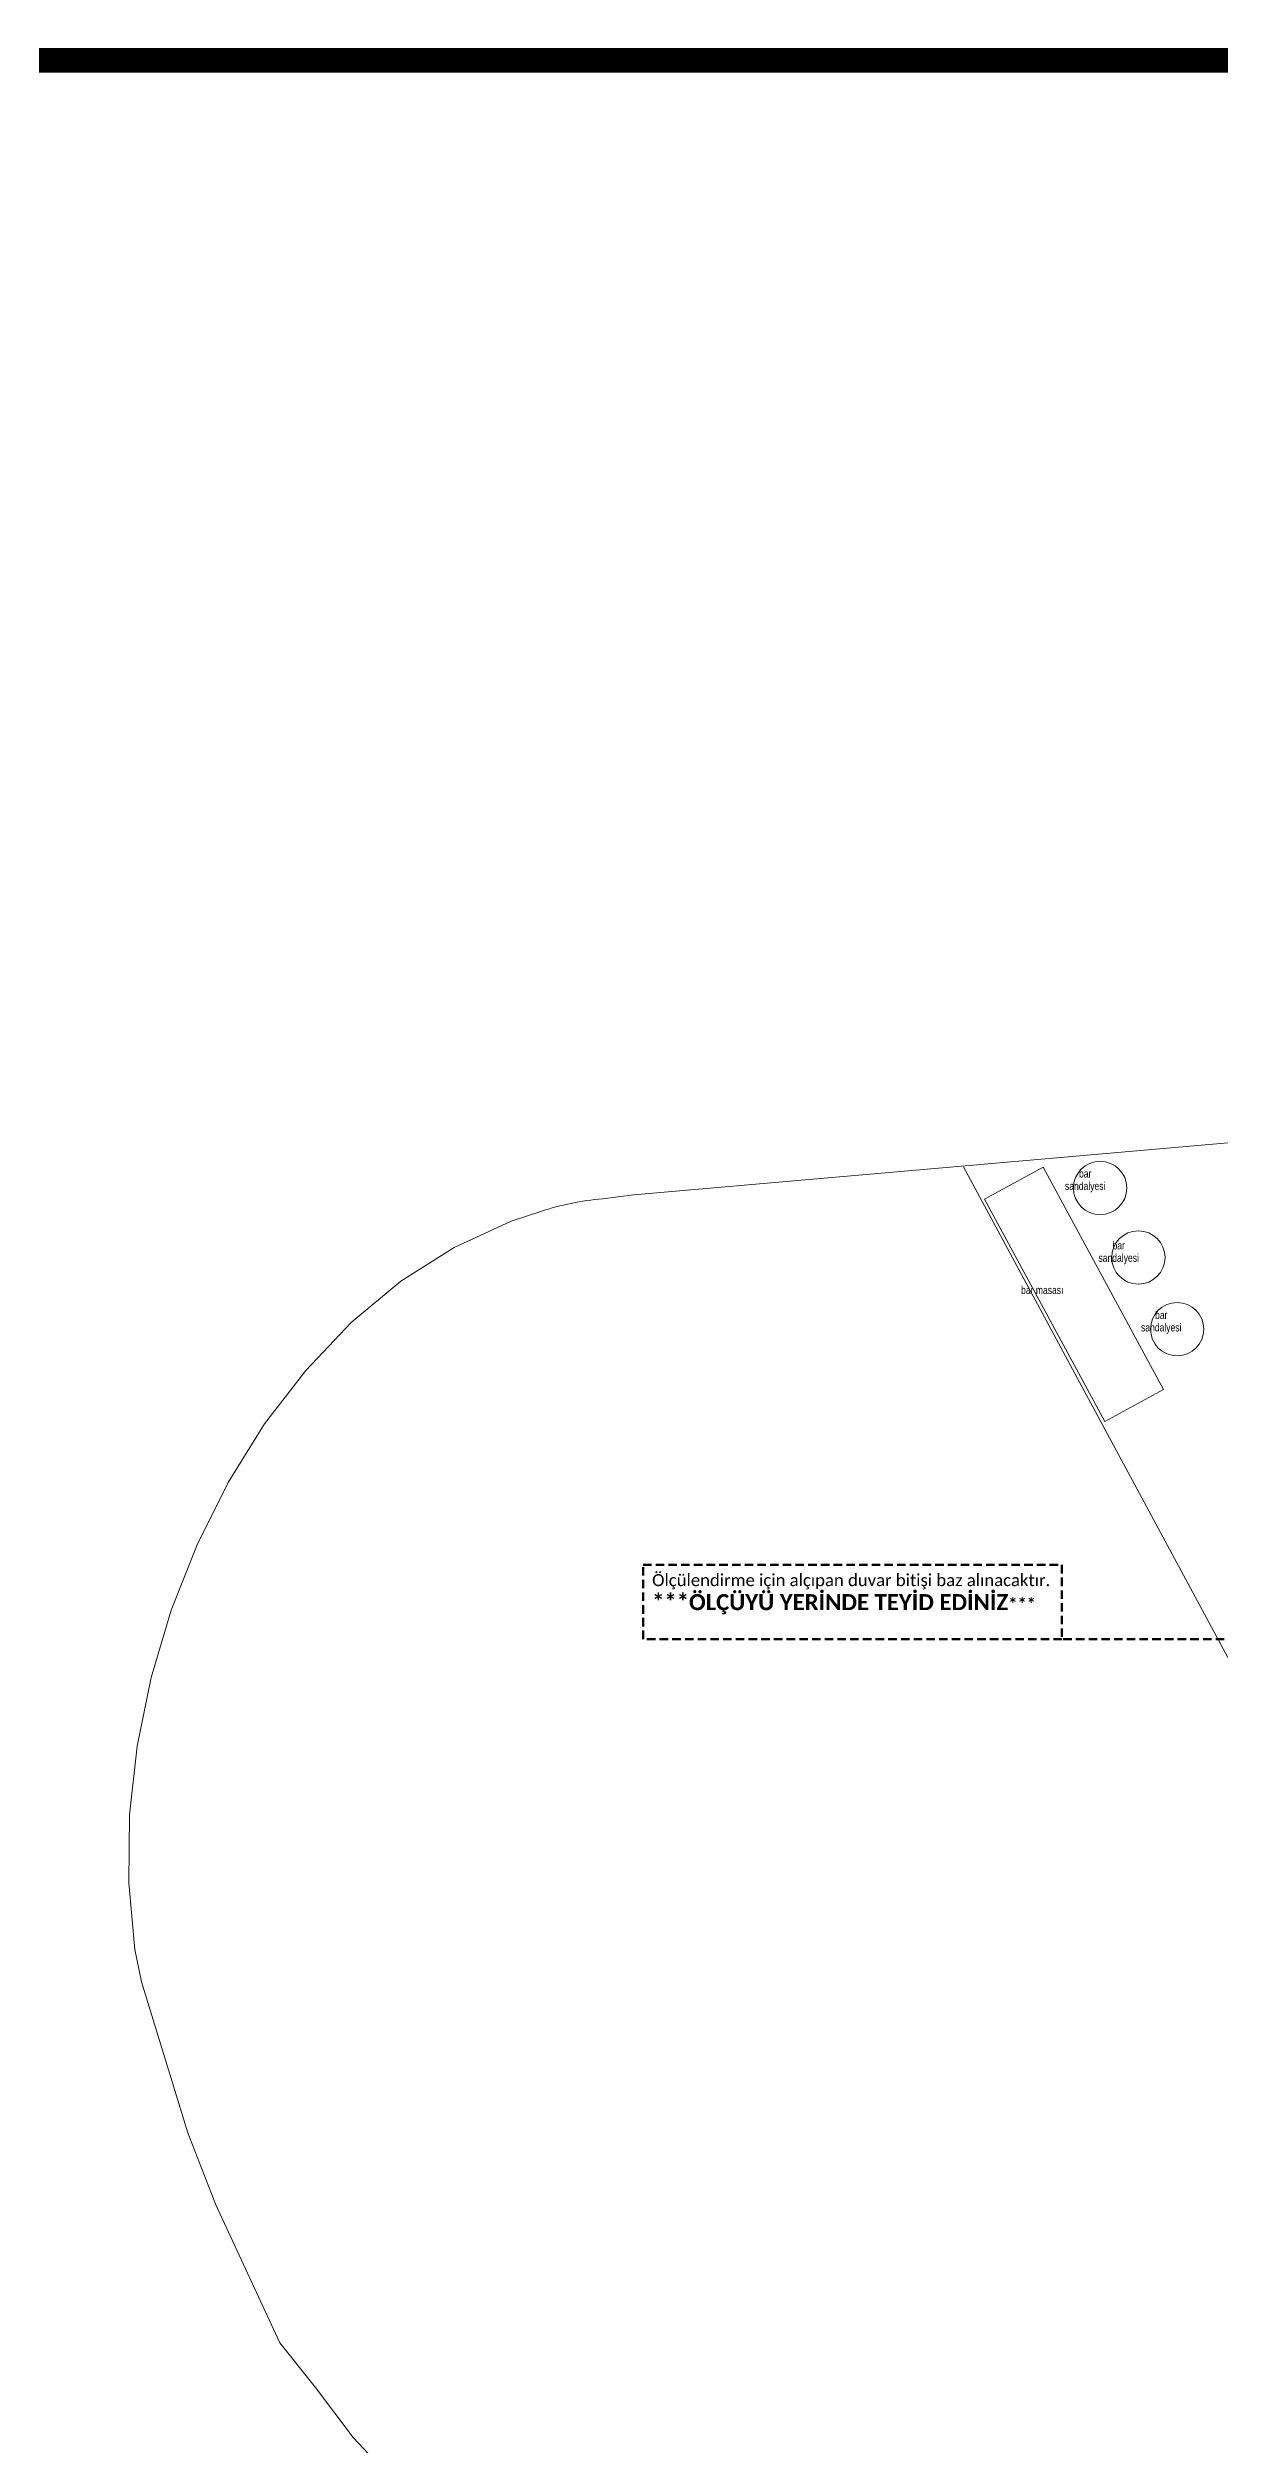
# Model space of a CAD drawing. Header units: millimetres. Extents: x 210628 to 232146, y -111309 to -91563.
# Drawn here: x 228836 to 229714, y -99841 to -98045 of the extents above; entities that cross this region are included whole.
import ezdxf

# ---------------------------------------------------------------- set-up
doc = ezdxf.new("R2010")
doc.units = ezdxf.units.MM
doc.linetypes.add('DASHED2', pattern=[9.525, 6.35, -3.175])
doc.linetypes.add('DOT2', pattern=[3.175, 0, -3.175])
doc.layers.get('0').update_dxf_attribs({"lineweight": 20})
for name, color, linetype, lineweight in [('t_izdüşüm', 7, 'DOT2', 18), ('t_tarama', 253, 'Continuous', 5), ('t_yazı', 23, 'Continuous', 25)]:
    doc.layers.add(name, color=color, linetype=linetype, lineweight=lineweight)
doc.styles.add('UBN', font='GOTHIC.TTF', dxfattribs={"width": 0.8})
doc.styles.add('yazı', font='arial.ttf')

msp = doc.modelspace()

# ---------------------------------------------------------------- linework, layer by layer
at = {"color": 2, "const_width": 18.49}
msp.add_lwpolyline([(226095.89, -100918.99), (226095.89, -98053.91), (232136.46, -98053.91), (232136.46, -100918.99)], close=True, dxfattribs=at)
at = {"layer": 't_izdüşüm', "color": 2, "linetype": 'DASHED2', "lineweight": 53, "elevation": 0}
msp.add_lwpolyline([(229282.52, -99182.13), (229596.55, -99182.13), (229596.55, -99237.73), (229282.52, -99237.73)], close=True, dxfattribs=at)
msp.add_lwpolyline([(229946.81, -99237.73), (229596.55, -99237.73)], dxfattribs=at)
at = {"layer": 't_tarama', "elevation": 0}
for points in [[(230355.08, -98810.27), (229275.5, -98904.71), (229252.09, -98907.65, 0.0591467), (229205.89, -98917.09), (229183.57, -98924.48), (229140.96, -98944.19), (229100.9, -98969.44), (229063.69, -99000.34), (229029.57, -99036.24), (228998.78, -99076.45), (228971.57, -99120.28), (228948.18, -99167.03), (228928.85, -99216.03), (228913.81, -99266.57), (228903.32, -99317.97), (228897.61, -99369.53), (228896.93, -99420.57), (228901.51, -99470.38), (228906.59, -99494.79), (228941.16, -99607.97), (228962.31, -99661.81), (229010.17, -99765.3), (229036.82, -99798.91), (229065.27, -99836.5), (229111.24, -99885.31)], [(229522.68, -98883.71), (230023.17, -99812.48), (230473.12, -99671.22, 0.3268739), (230682.64, -99383.98), (230680.79, -99089.04, 0.4203782), (230355.39, -98811.22)]]:
    msp.add_lwpolyline(points, format="xyb", dxfattribs=at)
msp.add_lwpolyline([(229538.58, -98907.77), (229582.56, -98883.98), (229672.77, -99050.7), (229628.8, -99074.49), (229538.58, -98907.77)], dxfattribs=at)
at = {"layer": 't_tarama'}
for centre in [(229625.19, -98899.48, 0), (229653.84, -98951.59, 0), (229682.92, -99005.34, 0)]:
    msp.add_circle(centre, 20, dxfattribs=at)

# ---------------------------------------------------------------- texts
at = {"layer": 't_tarama', "char_height": 6, "attachment_point": 2, "line_spacing_factor": 0.933337, "style": 'UBN'}
for s, insert in [('bar \\Psandalyesi', (229613.98, -98885.66, 0)), ('bar \\Psandalyesi', (229639.1, -98939.54, 0)), ('bar masası', (229581.82, -98973.01, 0)), ('bar \\Psandalyesi', (229671, -98991.72, 0))]:
    msp.add_mtext_dynamic_manual_height_columns(s, width=49.2733, gutter_width=0.2, heights=[0], dxfattribs=dict(at, insert=insert))
at = {"layer": 't_yazı', "insert": (229289.31, -99189.03, 0), "char_height": 9, "width": 364.5552, "attachment_point": 1, "style": 'yazı'}
msp.add_mtext('\\pt4743;{\\fCalibri|b0|i0|c162|p34;Ölçülendirme için alçıpan duvar bitişi baz alınacaktır.\\P\\fCalibri|b1|i0|c162|p34;\\H1.3333x;\\C1;***ÖLÇÜYÜ YERİNDE TEYİD EDİNİZ\\H0.75x;***\\P }', dxfattribs=at)

doc.saveas('drawing.dxf')
